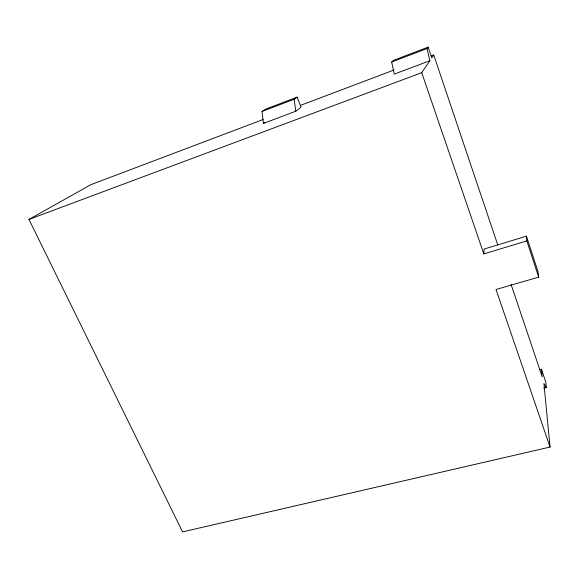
<?xml version="1.0" encoding="UTF-8"?>
<svg xmlns="http://www.w3.org/2000/svg" width="579" height="579" viewBox="0 0 579 579"><rect width="100%" height="100%" fill="white"/><g stroke="black" fill="none" stroke-linecap="round" stroke-linejoin="round"><path stroke-width="0.87" d="M526.427 236.167L526.832 240.886L483.841 253.913L484.145 249.042L526.427 236.167L538.086 271.891L538.68 277.146L496.037 289.486L550.05 447.053L182.573 531.891L28.95 219.427L90.946 184.636L263.184 119.491M28.95 219.427L421.722 72.693L429.85 60.715L427.005 48.564L428.163 47.109L431.796 57.849L433.736 54.983L497.774 244.968M429.85 60.715L394.219 74.141L391.701 62.025L393.38 60.382L428.163 47.109M295.782 111.226L301.066 107.202L297.172 97.113L265.515 109.199L262.034 111.486L263.423 123.414L295.782 111.226L294.125 99.241L297.172 97.113M263.423 123.414L264.762 122.466M262.034 111.486L294.125 99.241M391.701 62.025L427.005 48.564M300.335 105.443L394.053 69.994M431.203 55.939L433.736 54.983M539.766 369.706L541.488 369.264L545.729 381.887L546.308 387.554L543.703 388.212M546.308 387.554L543.92 383.522L550.05 447.053M421.722 72.693L483.841 253.913M511.04 284.332L542.19 376.763L541.488 369.264M526.832 240.886L538.68 277.146"/></g></svg>
